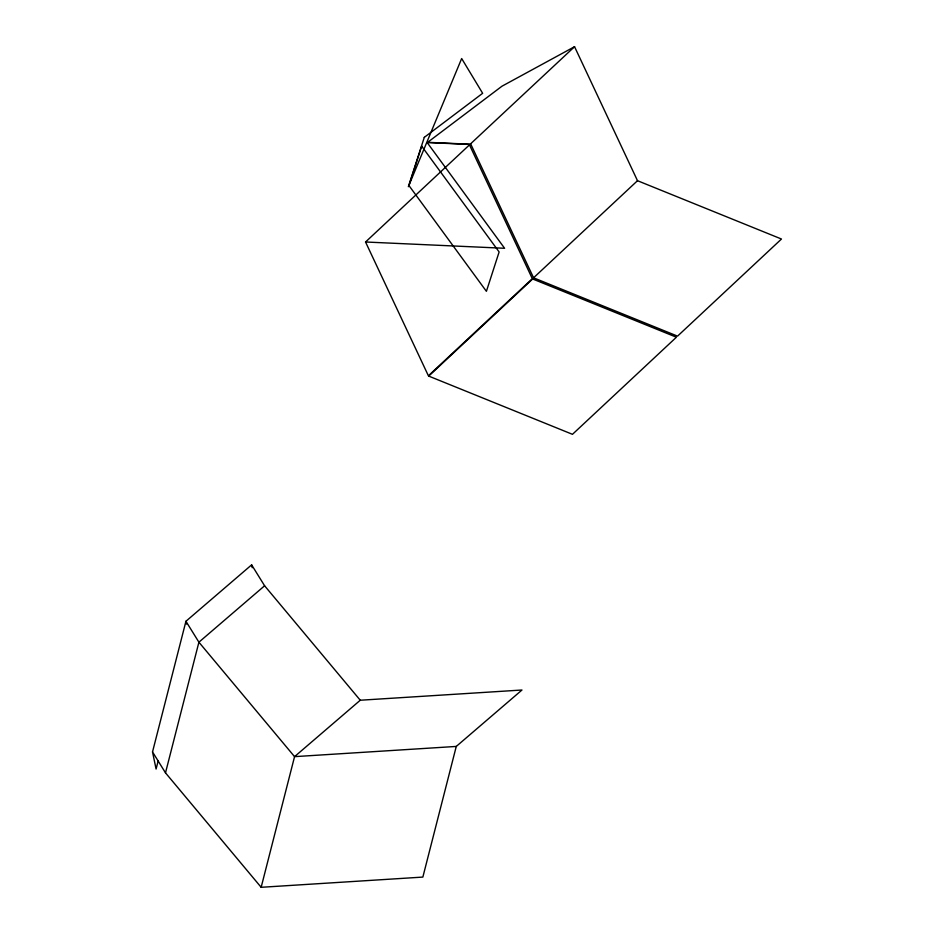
<?xml version="1.0" encoding="UTF-8"?>
<svg xmlns="http://www.w3.org/2000/svg" width="934" height="934" viewBox="0 0 934 934"><rect width="100%" height="100%" fill="white"/><g stroke="black" fill="none" stroke-linecap="round" stroke-linejoin="round"><path stroke-width="1.4" d="M152.522 751.928L185.936 621.273L251.631 564.86L264.602 585.781L360.267 700.231L521.966 690.016L456.271 746.429L422.857 877.084L261.158 887.3L165.493 772.85L152.522 751.928L156.083 769.044L158.243 760.615M165.493 772.85L198.907 642.195L264.602 585.781M261.158 887.3L294.56 756.645L360.267 700.231M365.544 241.999L469.93 144.455L427.142 142.517L504.594 248.281L365.544 241.999L428.391 375.783L532.322 278.671L469.475 144.887M574.55 46.7L470.152 144.245L427.667 142.318L502.002 86.185L574.55 46.7L637.502 180.706L781.478 239.022L677.547 336.135L533.571 277.818L470.619 143.813M533.571 277.818L637.502 180.706M456.271 746.429L294.56 756.645L198.907 642.195L185.936 621.273L186.531 624.122M251.631 564.86L252.227 567.72M424.293 137.356L408.345 186.707L461.665 58.527L482.644 93.295L424.293 137.356M421.678 146.183L408.952 185.562L486.404 291.326L499.13 251.947L421.678 146.183M532.672 278.986L428.729 376.098L572.472 434.322L676.403 337.209L532.672 278.986"/></g></svg>
